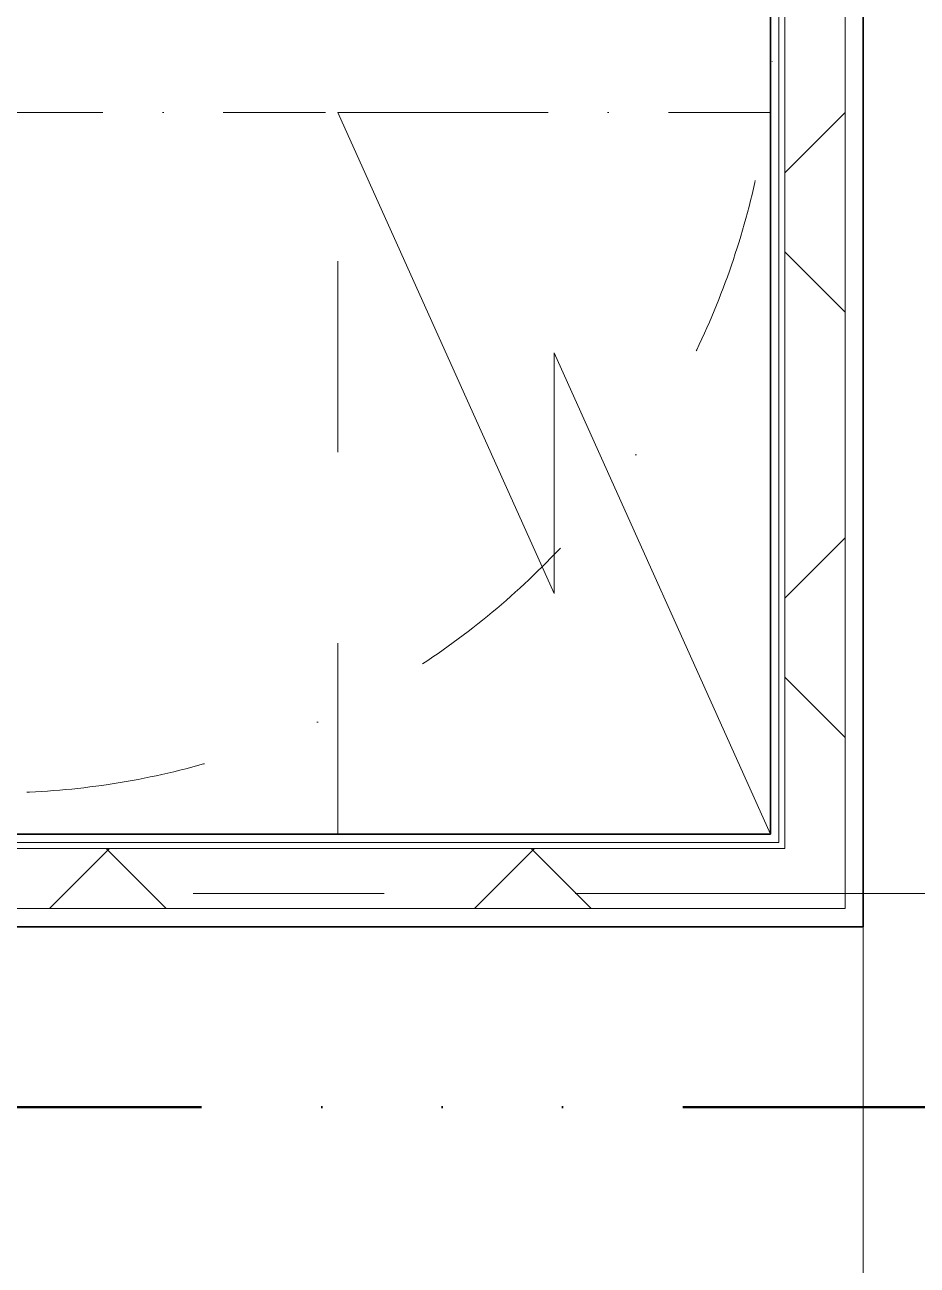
# Model space of a CAD drawing. Header units: millimetres. Extents: x -46592 to 140440, y -36427 to 76663.
# Drawn here: x 35817 to 36559, y 40137 to 41168 of the extents above; entities that cross this region are included whole.
import ezdxf

# ---------------------------------------------------------------- set-up
doc = ezdxf.new("R2010")
doc.units = ezdxf.units.MM
for name, pattern in [('Dash', [317.5, 158.75, -158.75]), ('Grid Line', [1111.25, 635, -158.75, 158.75, -158.75]), ('PALOALUE', [650, 250, -100, 0, -100, 0, -100, 0, -100]), ('Pistekatko 3_2_mm', [350, 150, -100, 0, -100]), ('pistekatko tiheä_2_', [185, 85, -50, 0, -50])]:
    doc.linetypes.add(name, pattern=pattern)
for name, color, linetype, lineweight in [('AR-A_MERKINNÄT', 8, 'Continuous', 18), ('AR-A_MERKINNÄT-4', 8, 'PALOALUE', 50), ('AR-C_APUVIIVA-1', 1, 'Pistekatko 3_2_mm', 18), ('AR-C_APUVIIVA-2', 1, 'pistekatko tiheä_2_', 18), ('AR-Y_MODVIIVA-1', 8, 'Grid Line', 9), ('AR1241_US-1', 1, 'Continuous', 35), ('AR1311_VS', 2, 'Continuous', 18), ('AR1311_VS-1', 2, 'Continuous', 35), ('AR19_MUURAK', 6, 'Continuous', 18), ('AR19_MUURAK-2', 6, 'Dash', 18), ('AR21_PUTKIOSA', 6, 'Continuous', 18)]:
    doc.layers.add(name, color=color, linetype=linetype, lineweight=lineweight)
pattern_1 = [(45, (0, 0), (-176.7767, 176.7767), []), (135, (0, 0), (-176.7767, -176.7767), [])]

# ---------------------------------------------------------------- blocks, each defined once
blk = doc.blocks.new('Shower_columns_15486 - Suihku-V23-04 2_ krs')
at = {"layer": 'AR-C_APUVIIVA-2'}
blk.add_line((-450, 0), (-450, 700), dxfattribs=at)
blk = doc.blocks.new('LTO600x360x700 - LTO600x360x700-2263839-04 2_ krs')
at = {"layer": 'AR19_MUURAK'}
for p, q in [((-400, -180), (0, 0)), ((-600, -360), (-200, -180)), ((-200, -180), (-400, -180))]:
    blk.add_line(p, q, dxfattribs=at)
at = {"layer": 'AR19_MUURAK-2'}
for p, q in [((-600, -360), (-600, 0)), ((-600, 0), (0, 0)), ((0, 0), (0, -360)), ((0, -360), (-600, -360))]:
    blk.add_line(p, q, dxfattribs=at)
blk = doc.blocks.new('Paloaluemerkintä - EI60-1905233-04 2_ krs')
at = {"layer": 'AR-A_MERKINNÄT-4'}
blk.add_line((0, 0), (5350.4, 0), dxfattribs=at)

msp = doc.modelspace()

# ---------------------------------------------------------------- hatches: boundary and pattern name
at = {"layer": 'AR1311_VS'}
h = msp.add_hatch(dxfattribs=at)
h.set_pattern_fill('FP_1', color=256, style=0, pattern_type=2)
h.set_pattern_definition(pattern_1)
h.paths.add_polyline_path([(36499.1, 40433.5), (36499.1, 42007.5), (36449.1, 42007.5), (36449.1, 40433.5)], flags=0)
h = msp.add_hatch(dxfattribs=at)
h.set_pattern_fill('FP_1', color=256, style=0, pattern_type=2)
h.set_pattern_definition(pattern_1)
h.paths.add_polyline_path([(34349.1, 40433.5), (36449.1, 40433.5), (36449.1, 40483.5), (34337.1, 40483.5), (34337.1, 40433.5)], flags=0)

# ---------------------------------------------------------------- linework, layer by layer
at = {"layer": 'AR-C_APUVIIVA-1'}
for start, end in [(35.3595, 190.4237), (241.6799, 356.8986)]:
    msp.add_arc((35789.8, 41179.6), 650, start, end, dxfattribs=at)
at = {"layer": 'AR-Y_MODVIIVA-1'}
msp.add_line((49133.2, 40446), (29793.3, 40446), dxfattribs=at)
at = {"layer": 'AR1241_US-1'}
for p, q in [((36514.1, 42068.5), (36514.1, 40418.5)), ((36514.1, 40418.5), (31594.1, 40418.5))]:
    msp.add_line(p, q, dxfattribs=at)
at = {"layer": 'AR1311_VS'}
for p, q in [((36499.1, 42070.5), (36499.1, 40433.5)), ((36444.1, 42002.5), (36444.1, 40488.5)), ((36449.1, 42007.5), (36449.1, 40483.5)), ((34342.1, 40488.5), (36444.1, 40488.5)), ((34337.1, 40483.5), (36449.1, 40483.5)), ((34274.1, 40433.5), (36499.1, 40433.5)), ((36514.1, 40118.5), (36514.1, 40418.5))]:
    msp.add_line(p, q, dxfattribs=at)
at = {"layer": 'AR1311_VS-1'}
for p, q in [((36514.1, 40418.5), (36514.1, 42068.5)), ((36437.1, 41523.6), (36437.1, 40495.5)), ((36437.1, 40495.5), (34984, 40495.5)), ((34274.1, 40418.5), (36514.1, 40418.5))]:
    msp.add_line(p, q, dxfattribs=at)

# ---------------------------------------------------------------- block references
at = {"layer": 'AR-A_MERKINNÄT', "rotation": 180}
msp.add_blockref('Paloaluemerkintä - EI60-1905233-04 2_ krs', (36614.1, 40268.5), dxfattribs=at)
at = {"layer": 'AR19_MUURAK', "rotation": 269.9999999999912}
msp.add_blockref('LTO600x360x700 - LTO600x360x700-2263839-04 2_ krs', (36437.1, 40495.5), dxfattribs=at)
at = {"layer": 'AR21_PUTKIOSA', "rotation": 89.99999999998653}
msp.add_blockref('Shower_columns_15486 - Suihku-V23-04 2_ krs', (36437.1, 41545.5), dxfattribs=at)

doc.saveas('drawing.dxf')
